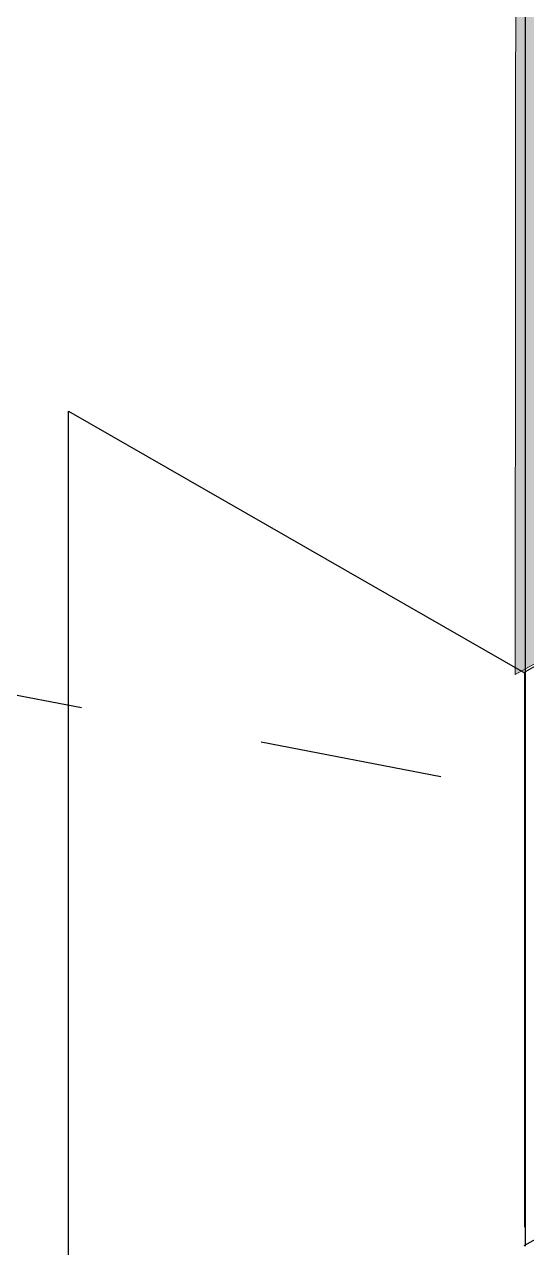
# Model space of a CAD drawing. Extents: x -1328 to 5679, y -4611 to 1603.
# Drawn here: x -863.2 to -838.5, y 956.6 to 1016.7 of the extents above; entities that cross this region are included whole.
import ezdxf

# ---------------------------------------------------------------- set-up
doc = ezdxf.new("R2010")
doc.units = 0
doc.header["$MEASUREMENT"] = 0
doc.linetypes.add('AI-Linetype-15', pattern=[18.002632, 9.001316, -9.001316])
for name, color, linetype, lineweight in [('G-ANNO-TTLB', 7, 'Continuous', 0), ('Layer 12', 7, 'Continuous', 0), ('TYVEK', 7, 'Continuous', 0)]:
    doc.layers.add(name, color=color, linetype=linetype, lineweight=lineweight)

msp = doc.modelspace()

# ---------------------------------------------------------------- hatches: boundary and pattern name
at = {"layer": 'G-ANNO-TTLB', "true_color": 0xff00ff, "transparency": 33554687}
h = msp.add_hatch(color=6, dxfattribs=at)
edge = h.paths.add_edge_path()
edge.add_spline(control_points=[(1625.998, -853.91), (1625.998, -853.91), (-1303.52, -853.91), (-1303.52, -853.91), (-1303.52, -853.91), (-1303.52, 1603.09), (-1303.52, 1603.09), (-1303.52, 1603.09), (1625.998, 1603.09), (1625.998, 1603.09), (1625.998, 1603.09), (1625.998, -853.91), (1625.998, -853.91)], knot_values=[0, 0, 0, 0, 1, 1, 1, 2, 2, 2, 3, 3, 3, 4, 4, 4, 4], degree=3, periodic=0)
edge = h.paths.add_edge_path()
edge.add_spline(control_points=[(-1294.52, 1594.09), (-1294.52, 1594.09), (-1294.52, -844.91), (-1294.52, -844.91), (-1294.52, -844.91), (1616.998, -844.91), (1616.998, -844.91), (1616.998, -844.91), (1616.998, 1594.09), (1616.998, 1594.09), (1616.998, 1594.09), (-1294.52, 1594.09), (-1294.52, 1594.09)], knot_values=[0, 0, 0, 0, 1, 1, 1, 2, 2, 2, 3, 3, 3, 4, 4, 4, 4], degree=3, periodic=0)
edge.add_line((-1294.52, 1594.09), (-1294.52, 1594.09))
at = {"layer": 'Layer 12', "true_color": 0x848484, "transparency": 33554495}
h = msp.add_hatch(color=252, dxfattribs=at)
h.dxf.hatch_style = 2
h.paths.add_polyline_path([(-839.035, 984.748), (-838.915, 1127.784), (-805.712, 1108.175), (-805.228, 1003.281)])

# ---------------------------------------------------------------- linework, layer by layer
at = {"layer": 'G-ANNO-TTLB'}
for points in [[(1625.998, -853.91), (1625.998, -853.91), (-1303.52, -853.91), (-1303.52, -853.91), (-1303.52, -853.91), (-1303.52, 1603.09), (-1303.52, 1603.09), (-1303.52, 1603.09), (1625.998, 1603.09), (1625.998, 1603.09), (1625.998, 1603.09), (1625.998, -853.91), (1625.998, -853.91)], [(-1294.52, 1594.09), (-1294.52, 1594.09), (-1294.52, -844.91), (-1294.52, -844.91), (-1294.52, -844.91), (1616.998, -844.91), (1616.998, -844.91), (1616.998, -844.91), (1616.998, 1594.09), (1616.998, 1594.09), (1616.998, 1594.09), (-1294.52, 1594.09), (-1294.52, 1594.09)]]:
    msp.add_open_spline(points, degree=3, knots=[0, 0, 0, 0, 1, 1, 1, 2, 2, 2, 3, 3, 3, 4, 4, 4, 4], dxfattribs=at)
at = {"layer": 'Layer 12'}
msp.add_lwpolyline([(-839.035, 984.748), (-838.915, 1127.784), (-805.712, 1108.175), (-805.228, 1003.281)], close=True, dxfattribs=at)
at = {"layer": 'TYVEK', "color": 18, "lineweight": 25, "true_color": 0x000000}
msp.add_line((-838.517, 956.623), (-838.517, 1128.087), dxfattribs=at)
at = {"layer": 'TYVEK', "color": 18, "linetype": 'AI-Linetype-15', "lineweight": 25, "true_color": 0x000000}
msp.add_line((-789.642, 969.565), (-1030.575, 1015.676), dxfattribs=at)
at = {"layer": 'TYVEK', "color": 4, "lineweight": 25, "true_color": 0x00ffff}
for p, q in [((-861.007, 954.081), (-861.007, 997.694)), ((-861.007, 997.694), (-838.571, 984.831)), ((-832.643, 988.247), (-838.622, 984.831)), ((-838.571, 984.831), (-838.571, 957.549)), ((-832.643, 959.99), (-838.609, 956.63))]:
    msp.add_line(p, q, dxfattribs=at)

doc.saveas('drawing.dxf')
